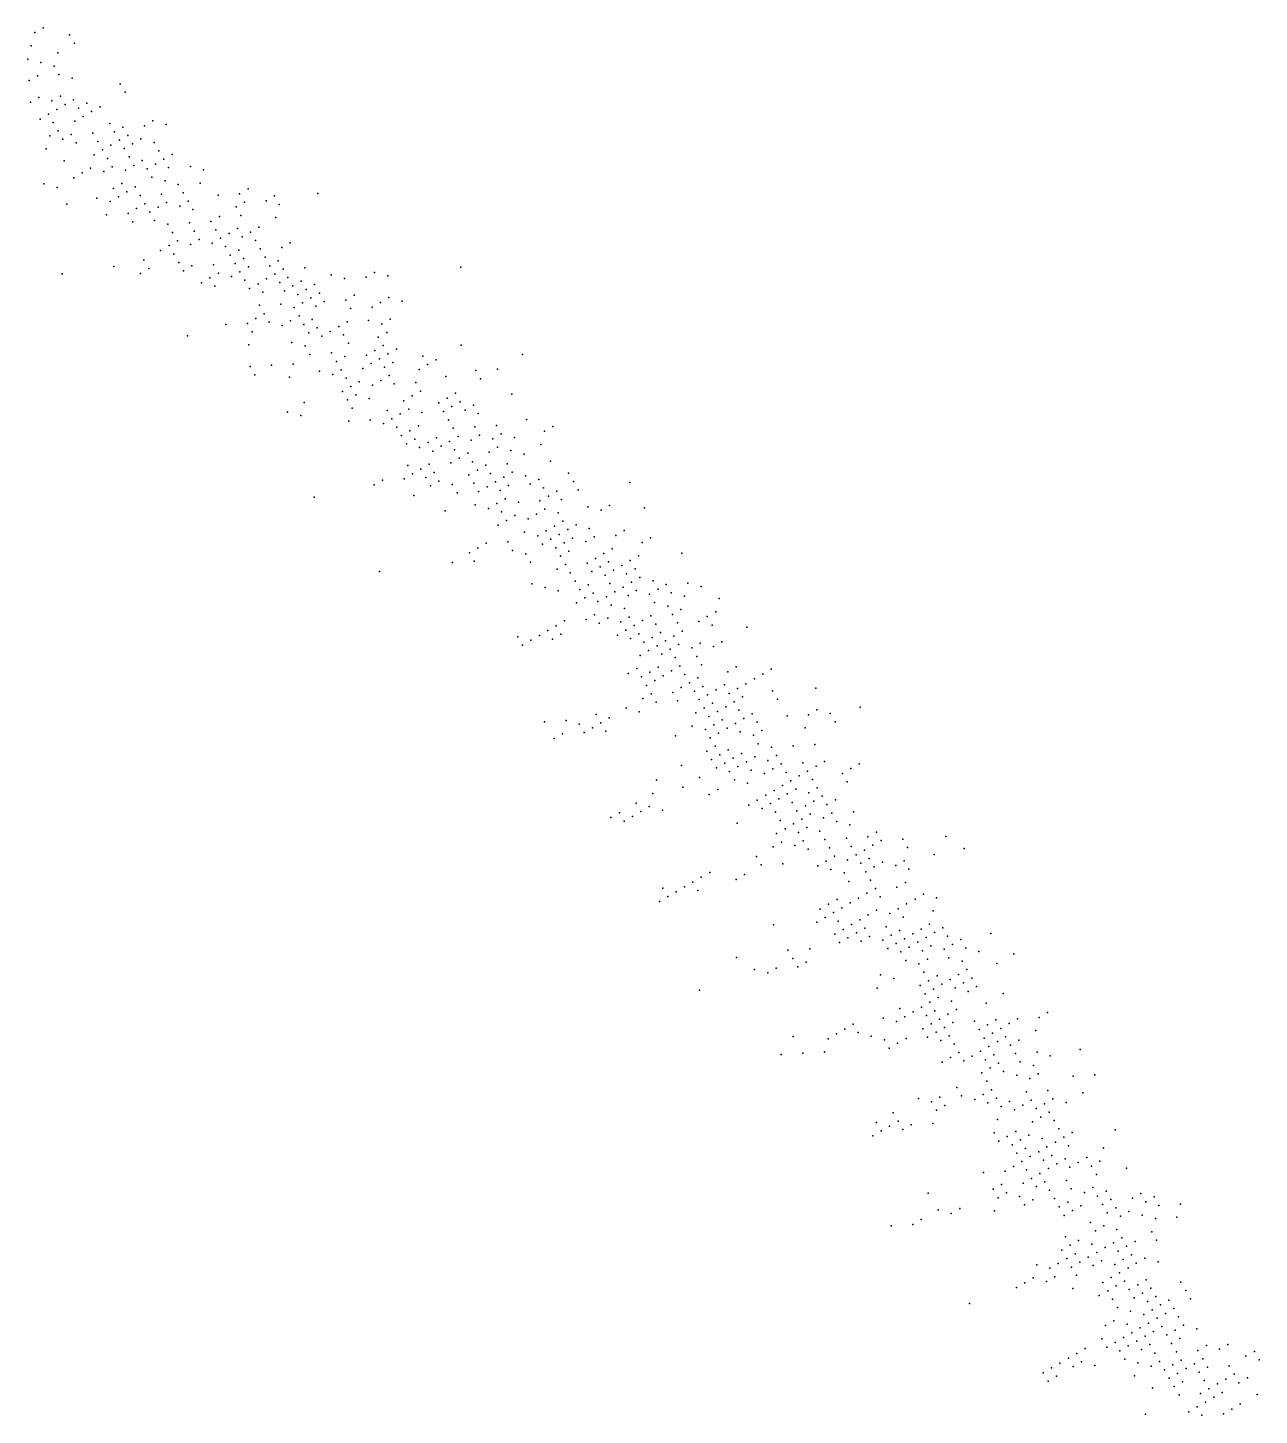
# Model space of a CAD drawing. Extents: x 0.1015 to 0.1368, y 0.0266 to 0.0942.
# Drawn here: x 0.11885 to 0.13158, y 0.07477 to 0.08911 of the extents above; entities that cross this region are included whole.
import ezdxf

# ---------------------------------------------------------------- set-up
doc = ezdxf.new("R2010")
doc.units = 0
doc.header["$MEASUREMENT"] = 0
doc.layers.get('0').update_dxf_attribs({"linetype": 'CONTINUOUS'})

msp = doc.modelspace()

# ---------------------------------------------------------------- linework, layer by layer
at = {"color": 254}
for p in [(0.118926, 0.089057, -0.0551), (0.119013, 0.089107, -0.0541), (0.119286, 0.089034, -0.0638), (0.11889, 0.088921, -0.0628), (0.119336, 0.088947, -0.0735), (0.118853, 0.088784, -0.0764), (0.11899, 0.088747, -0.0812), (0.119163, 0.088847, -0.0744), (0.119163, 0.088847, -0.0754), (0.118953, 0.088611, -0.0909), (0.119126, 0.088711, -0.0822), (0.119126, 0.088711, -0.087), (0.119176, 0.088624, -0.0919), (0.118867, 0.088561, -0.09), (0.119313, 0.088588, -0.0948), (0.119809, 0.088528, -0.0309), (0.11888, 0.088338, -0.028), (0.11888, 0.088338, -0.029), (0.118967, 0.088388, -0.0203), (0.118967, 0.088388, -0.0251), (0.118967, 0.088388, -0.0261), (0.119103, 0.088351, -0.0319), (0.119103, 0.088351, -0.0328), (0.11919, 0.088401, -0.0299), (0.11924, 0.088314, -0.0386), (0.119326, 0.088364, -0.0338), (0.119463, 0.088328, -0.0367), (0.119463, 0.088328, -0.0434), (0.119859, 0.088441, -0.0357), (0.11898, 0.088164, -0.0396), (0.119067, 0.088214, -0.0406), (0.119067, 0.088214, -0.0415), (0.119153, 0.088264, -0.0348), (0.119153, 0.088264, -0.0377), (0.119376, 0.088278, -0.0444), (0.119376, 0.088278, -0.0454), (0.119426, 0.088191, -0.0463), (0.119513, 0.088241, -0.0473), (0.119513, 0.088241, -0.0492), (0.1196, 0.088291, -0.0425), (0.119117, 0.088128, -0.0502), (0.119167, 0.088041, -0.0522), (0.119167, 0.088041, -0.0589), (0.11934, 0.088141, -0.0483), (0.119526, 0.088018, -0.0647), (0.1197, 0.088118, -0.0637), (0.11975, 0.088031, -0.0657), (0.11975, 0.088031, -0.0686), (0.11975, 0.088031, -0.0696), (0.119836, 0.088081, -0.0628), (0.120059, 0.088095, -0.0734), (0.120146, 0.088145, -0.0715), (0.120283, 0.088108, -0.0705), (0.11908, 0.087991, -0.058), (0.119217, 0.087955, -0.0599), (0.119217, 0.087955, -0.0609), (0.119303, 0.088005, -0.0618), (0.119353, 0.087918, -0.0667), (0.119576, 0.087931, -0.0725), (0.119713, 0.087895, -0.0754), (0.119713, 0.087895, -0.0793), (0.119713, 0.087895, -0.0802), (0.1198, 0.087945, -0.0773), (0.119886, 0.087995, -0.0744), (0.119886, 0.087995, -0.0763), (0.119936, 0.087908, -0.0812), (0.119936, 0.087908, -0.0821), (0.119936, 0.087908, -0.0841), (0.120023, 0.087958, -0.085), (0.120159, 0.087922, -0.0909), (0.119043, 0.087855, -0.0677), (0.11923, 0.087731, -0.0832), (0.11954, 0.087795, -0.086), (0.119626, 0.087845, -0.0783), (0.119676, 0.087758, -0.088), (0.119676, 0.087758, -0.0889), (0.11985, 0.087858, -0.087), (0.1199, 0.087772, -0.0928), (0.120036, 0.087735, -0.0202), (0.120036, 0.087735, -0.1006), (0.120209, 0.087835, -0.0899), (0.120209, 0.087835, -0.0918), (0.120259, 0.087748, -0.0251), (0.120346, 0.087798, -0.0231), (0.119417, 0.087608, -0.0164), (0.119417, 0.087608, -0.0948), (0.119503, 0.087658, -0.0144), (0.119503, 0.087658, -0.0958), (0.11964, 0.087622, -0.0173), (0.11964, 0.087622, -0.0183), (0.11964, 0.087622, -0.0996), (0.119726, 0.087672, -0.0154), (0.119863, 0.087635, -0.0193), (0.119863, 0.087635, -0.0241), (0.11995, 0.087685, -0.0212), (0.120086, 0.087648, -0.027), (0.120086, 0.087648, -0.028), (0.120173, 0.087698, -0.0222), (0.120173, 0.087698, -0.026), (0.120309, 0.087662, -0.0289), (0.120309, 0.087662, -0.0299), (0.120309, 0.087662, -0.0309), (0.120309, 0.087662, -0.0337), (0.120533, 0.087675, -0.0366), (0.120669, 0.087639, -0.0386), (0.120669, 0.087639, -0.0415), (0.11902, 0.087495, -0.0977), (0.119157, 0.087458, -0.0968), (0.119157, 0.087458, -0.0987), (0.11933, 0.087558, -0.0938), (0.11974, 0.087448, -0.0357), (0.119826, 0.087498, -0.0318), (0.119963, 0.087462, -0.0425), (0.120136, 0.087562, -0.0328), (0.120273, 0.087525, -0.0376), (0.120273, 0.087525, -0.0395), (0.120409, 0.087489, -0.0473), (0.120633, 0.087502, -0.055), (0.119567, 0.087348, -0.0434), (0.119703, 0.087312, -0.0454), (0.11979, 0.087362, -0.0444), (0.119876, 0.087412, -0.0405), (0.120013, 0.087375, -0.0463), (0.120013, 0.087375, -0.0483), (0.120236, 0.087389, -0.0492), (0.120236, 0.087389, -0.0502), (0.120286, 0.087302, -0.056), (0.120286, 0.087302, -0.0608), (0.120459, 0.087402, -0.0521), (0.120509, 0.087315, -0.0627), (0.120509, 0.087315, -0.0666), (0.120819, 0.087379, -0.0656), (0.121042, 0.087392, -0.0685), (0.121042, 0.087392, -0.0705), (0.121092, 0.087306, -0.0772), (0.121092, 0.087306, -0.0782), (0.121092, 0.087306, -0.0792), (0.121129, 0.087442, -0.0695), (0.121316, 0.087319, -0.0762), (0.121402, 0.087369, -0.0743), (0.121849, 0.087396, -0.084), (0.119257, 0.087285, -0.0347), (0.119667, 0.087175, -0.057), (0.11989, 0.087189, -0.0579), (0.119976, 0.087239, -0.0531), (0.120063, 0.087289, -0.0512), (0.120063, 0.087289, -0.0541), (0.120113, 0.087202, -0.0599), (0.120113, 0.087202, -0.0647), (0.1202, 0.087252, -0.0589), (0.120423, 0.087265, -0.0637), (0.120559, 0.087229, -0.0714), (0.121006, 0.087256, -0.0734), (0.121006, 0.087256, -0.0753), (0.121056, 0.087169, -0.085), (0.121056, 0.087169, -0.0898), (0.121452, 0.087282, -0.083), (0.11994, 0.087102, -0.0618), (0.120163, 0.087115, -0.0676), (0.1203, 0.087079, -0.0724), (0.120523, 0.087092, -0.0811), (0.120523, 0.087092, -0.0821), (0.120746, 0.087106, -0.0802), (0.120796, 0.087019, -0.0154), (0.120796, 0.087019, -0.0202), (0.120796, 0.087019, -0.0889), (0.120833, 0.087156, -0.086), (0.121019, 0.087032, -0.0908), (0.121019, 0.087032, -0.0927), (0.121242, 0.087046, -0.026), (0.121242, 0.087046, -0.0279), (0.121416, 0.087146, -0.0917), (0.12035, 0.086992, -0.087), (0.1204, 0.086906, -0.0173), (0.120573, 0.087006, -0.0164), (0.120573, 0.087006, -0.0879), (0.120623, 0.086919, -0.0947), (0.120759, 0.086882, -0.027), (0.120846, 0.086932, -0.0212), (0.120846, 0.086932, -0.0221), (0.120846, 0.086932, -0.1005), (0.120933, 0.086982, -0.0231), (0.120933, 0.086982, -0.025), (0.121069, 0.086946, -0.0308), (0.121156, 0.086996, -0.0289), (0.121156, 0.086996, -0.0299), (0.121206, 0.086909, -0.0357), (0.121566, 0.086886, -0.0443), (0.120226, 0.086806, -0.0183), (0.120226, 0.086806, -0.0193), (0.120226, 0.086806, -0.0977), (0.120313, 0.086856, -0.0938), (0.120363, 0.086769, -0.0241), (0.120536, 0.086869, -0.0957), (0.120896, 0.086846, -0.0347), (0.120946, 0.086759, -0.0366), (0.120946, 0.086759, -0.0424), (0.121033, 0.086809, -0.0415), (0.121256, 0.086823, -0.0453), (0.121306, 0.086736, -0.053), (0.121479, 0.086836, -0.0472), (0.119743, 0.086642, -0.0987), (0.119743, 0.086642, -0.0996), (0.120053, 0.086706, -0.0967), (0.120103, 0.086619, -0.0318), (0.120413, 0.086682, -0.0337), (0.120463, 0.086596, -0.0376), (0.120463, 0.086596, -0.0405), (0.12055, 0.086646, -0.0386), (0.12055, 0.086646, -0.0395), (0.120773, 0.086659, -0.0434), (0.120996, 0.086673, -0.0463), (0.121046, 0.086586, -0.0579), (0.121083, 0.086723, -0.0482), (0.121133, 0.086636, -0.0501), (0.121133, 0.086636, -0.0521), (0.121356, 0.086649, -0.054), (0.121442, 0.086699, -0.055), (0.121492, 0.086613, -0.0627), (0.121716, 0.086626, -0.0714), (0.123328, 0.086633, -0.1013), (0.11921, 0.086565, -0.0144), (0.120017, 0.086569, -0.0328), (0.12065, 0.086473, -0.056), (0.12065, 0.086473, -0.0569), (0.12065, 0.086473, -0.0589), (0.120736, 0.086523, -0.0511), (0.120823, 0.086573, -0.0492), (0.120959, 0.086536, -0.0618), (0.121096, 0.086499, -0.0598), (0.121096, 0.086499, -0.0666), (0.121233, 0.086463, -0.0704), (0.121233, 0.086463, -0.0724), (0.121319, 0.086513, -0.0637), (0.121406, 0.086563, -0.0608), (0.121406, 0.086563, -0.0656), (0.121456, 0.086476, -0.0685), (0.121542, 0.086526, -0.0743), (0.121592, 0.08644, -0.0772), (0.121592, 0.08644, -0.0782), (0.121679, 0.08649, -0.0762), (0.121816, 0.086453, -0.0811), (0.121989, 0.086553, -0.0791), (0.121989, 0.086553, -0.082), (0.122125, 0.086516, -0.0878), (0.122349, 0.08653, -0.0897), (0.122435, 0.08658, -0.0849), (0.122572, 0.086543, -0.0926), (0.120786, 0.086436, -0.0647), (0.121146, 0.086413, -0.0675), (0.121146, 0.086413, -0.0695), (0.121146, 0.086413, -0.0734), (0.121283, 0.086376, -0.0753), (0.121506, 0.08639, -0.0801), (0.121642, 0.086353, -0.084), (0.121642, 0.086353, -0.0908), (0.121729, 0.086403, -0.0859), (0.121779, 0.086316, -0.0888), (0.121779, 0.086316, -0.0937), (0.121779, 0.086316, -0.0956), (0.121866, 0.086366, -0.0869), (0.122225, 0.086343, -0.0202), (0.122585, 0.08632, -0.0327), (0.121246, 0.08624, -0.083), (0.121296, 0.086153, -0.0966), (0.121469, 0.086253, -0.0947), (0.121606, 0.086216, -0.0173), (0.121692, 0.086266, -0.0917), (0.121692, 0.086266, -0.0975), (0.121829, 0.08623, -0.0985), (0.121916, 0.08628, -0.0183), (0.121916, 0.08628, -0.0192), (0.122139, 0.086293, -0.0211), (0.122189, 0.086207, -0.0308), (0.122412, 0.08622, -0.0337), (0.122499, 0.08627, -0.0317), (0.122499, 0.08627, -0.0346), (0.122722, 0.086283, -0.0356), (0.1209, 0.08604, -0.0996), (0.121123, 0.086053, -0.0163), (0.121123, 0.086053, -0.1005), (0.121209, 0.086103, -0.0154), (0.121346, 0.086066, -0.025), (0.121483, 0.08603, -0.0241), (0.121569, 0.08608, -0.0231), (0.121656, 0.08613, -0.026), (0.121706, 0.086043, -0.0298), (0.121792, 0.086093, -0.0289), (0.122066, 0.08602, -0.0414), (0.122152, 0.08607, -0.0395), (0.122375, 0.086083, -0.0443), (0.122512, 0.086047, -0.053), (0.122599, 0.086097, -0.0472), (0.120503, 0.085926, -0.0144), (0.121173, 0.085966, -0.0279), (0.121756, 0.085957, -0.0385), (0.121842, 0.086007, -0.0366), (0.121892, 0.08592, -0.0424), (0.121892, 0.08592, -0.0462), (0.121979, 0.08597, -0.0433), (0.122116, 0.085933, -0.0482), (0.122116, 0.085933, -0.0491), (0.122475, 0.08591, -0.0559), (0.122562, 0.08596, -0.0539), (0.122562, 0.08596, -0.0549), (0.121136, 0.08583, -0.0376), (0.121583, 0.085857, -0.0453), (0.121719, 0.08582, -0.0501), (0.121719, 0.08582, -0.052), (0.121769, 0.085733, -0.0598), (0.121992, 0.085747, -0.0578), (0.121992, 0.085747, -0.0607), (0.121992, 0.085747, -0.0636), (0.122166, 0.085847, -0.0569), (0.122352, 0.085724, -0.0733), (0.122352, 0.085724, -0.0743), (0.122439, 0.085774, -0.0646), (0.122525, 0.085824, -0.0655), (0.122575, 0.085737, -0.0723), (0.122662, 0.085787, -0.0713), (0.123332, 0.085827, -0.0868), (0.123965, 0.085731, -0.1013), (0.12115, 0.085607, -0.0511), (0.121373, 0.08562, -0.0588), (0.121596, 0.085633, -0.0627), (0.122042, 0.08566, -0.0665), (0.122129, 0.08571, -0.0685), (0.122316, 0.085587, -0.082), (0.122316, 0.085587, -0.0839), (0.122402, 0.085637, -0.081), (0.122489, 0.085687, -0.0791), (0.122539, 0.0856, -0.0849), (0.122625, 0.08565, -0.08), (0.122935, 0.085714, -0.0858), (0.122985, 0.085627, -0.0916), (0.123072, 0.085677, -0.0926), (0.123705, 0.085581, -0.0307), (0.121559, 0.085497, -0.0695), (0.121869, 0.08556, -0.0704), (0.122006, 0.085524, -0.0762), (0.122006, 0.085524, -0.083), (0.122092, 0.085574, -0.0752), (0.122092, 0.085574, -0.0772), (0.122092, 0.085574, -0.0781), (0.122142, 0.085487, -0.0878), (0.122279, 0.08545, -0.0888), (0.122502, 0.085464, -0.0907), (0.122502, 0.085464, -0.0936), (0.122502, 0.085464, -0.0955), (0.122502, 0.085464, -0.0965), (0.122502, 0.085464, -0.0975), (0.122589, 0.085514, -0.0897), (0.122899, 0.085577, -0.0153), (0.123172, 0.085504, -0.0259), (0.123532, 0.085481, -0.0317), (0.122106, 0.08535, -0.0173), (0.122192, 0.0854, -0.0946), (0.122242, 0.085314, -0.0231), (0.122242, 0.085314, -0.0985), (0.122242, 0.085314, -0.1004), (0.122639, 0.085427, -0.0182), (0.122825, 0.085304, -0.0337), (0.122912, 0.085354, -0.0346), (0.123272, 0.085331, -0.0423), (0.121709, 0.085237, -0.0144), (0.122206, 0.085177, -0.0289), (0.122566, 0.085154, -0.0366), (0.123099, 0.085231, -0.0414), (0.123099, 0.085231, -0.0443), (0.123235, 0.085194, -0.0529), (0.123372, 0.085157, -0.0578), (0.123458, 0.085207, -0.0558), (0.121536, 0.085137, -0.0995), (0.122392, 0.085054, -0.0395), (0.122529, 0.085017, -0.0472), (0.122702, 0.085117, -0.0452), (0.123149, 0.085144, -0.0501), (0.123149, 0.085144, -0.0549), (0.123508, 0.085121, -0.0636), (0.124005, 0.085061, -0.0742), (0.122666, 0.084981, -0.052), (0.122716, 0.084894, -0.0655), (0.122716, 0.084894, -0.0665), (0.122802, 0.084944, -0.0607), (0.123075, 0.084871, -0.0694), (0.123472, 0.084984, -0.0684), (0.123522, 0.084898, -0.0771), (0.123522, 0.084898, -0.0819), (0.123695, 0.084998, -0.0713), (0.123745, 0.084911, -0.0848), (0.123882, 0.084874, -0.0877), (0.124191, 0.084938, -0.0916), (0.124278, 0.084988, -0.0925), (0.123039, 0.084734, -0.08), (0.123125, 0.084784, -0.079), (0.123125, 0.084784, -0.0829), (0.123212, 0.084834, -0.0761), (0.123262, 0.084748, -0.0858), (0.123658, 0.084861, -0.0838), (0.123658, 0.084861, -0.0868), (0.123658, 0.084861, -0.0897), (0.123708, 0.084774, -0.0906), (0.123845, 0.084738, -0.0955), (0.124155, 0.084801, -0.1012), (0.123312, 0.084661, -0.0965), (0.123399, 0.084711, -0.0887), (0.122519, 0.084434, -0.0182), (0.122742, 0.084448, -0.1004), (0.122829, 0.084498, -0.0975), (0.122829, 0.084498, -0.0984), (0.122916, 0.084548, -0.0936), (0.122916, 0.084548, -0.0946), (0.123412, 0.084488, -0.0336), (0.123995, 0.084478, -0.05), (0.124132, 0.084441, -0.0529), (0.122433, 0.084384, -0.0994), (0.123239, 0.084388, -0.0365), (0.123735, 0.084328, -0.0549), (0.124045, 0.084391, -0.0577), (0.124182, 0.084355, -0.0635), (0.124491, 0.084418, -0.0606), (0.124541, 0.084332, -0.0741), (0.125074, 0.084408, -0.077), (0.121813, 0.084257, -0.0144), (0.123475, 0.084178, -0.0558), (0.124145, 0.084218, -0.0712), (0.124232, 0.084268, -0.0664), (0.124641, 0.084158, -0.0848), (0.124641, 0.084158, -0.0857), (0.124641, 0.084158, -0.0867), (0.124865, 0.084172, -0.0876), (0.124865, 0.084172, -0.0896), (0.125224, 0.084149, -0.1021), (0.123612, 0.084141, -0.0684), (0.123799, 0.084018, -0.079), (0.124108, 0.084082, -0.08), (0.124195, 0.084132, -0.0819), (0.124332, 0.084095, -0.0886), (0.124382, 0.084008, -0.0915), (0.124778, 0.084122, -0.0905), (0.124208, 0.083908, -0.0935), (0.124208, 0.083908, -0.0954), (0.124208, 0.083908, -0.0983), (0.124295, 0.083958, -0.0925), (0.124295, 0.083958, -0.0945), (0.123466, 0.083595, -0.1013), (0.122486, 0.083491, -0.0144), (0.125365, 0.083306, -0.0924), (0.125674, 0.083369, -0.0876), (0.124745, 0.083179, -0.0896), (0.124882, 0.083142, -0.0935), (0.125278, 0.083256, -0.0905), (0.125068, 0.083019, -0.1051), (0.125068, 0.083019, -0.106), (0.125465, 0.083133, -0.1099), (0.125601, 0.083096, -0.1089), (0.124312, 0.082929, -0.0143), (0.124312, 0.082929, -0.0954), (0.124622, 0.082992, -0.1032), (0.124758, 0.082956, -0.1041), (0.125118, 0.082933, -0.1109), (0.123966, 0.082729, -0.1071), (0.124052, 0.082779, -0.1022), (0.124275, 0.082792, -0.108), (0.124362, 0.082842, -0.1012), (0.124192, 0.081936, -0.0143)]:
    msp.add_point(p, dxfattribs=at)
at = {"color": 255}
for p in [(0.121346, 0.086066, -0.0221), (0.122066, 0.08602, -0.0404), (0.121173, 0.085966, -0.027), (0.122352, 0.085724, -0.0675), (0.1212, 0.08552, -0.0617), (0.122862, 0.085441, -0.0192), (0.122862, 0.085441, -0.0279), (0.123482, 0.085567, -0.0269), (0.122242, 0.085314, -0.0202), (0.122416, 0.085414, -0.0163), (0.122825, 0.085304, -0.0298), (0.123855, 0.085321, -0.0568), (0.122156, 0.085264, -0.0211), (0.122156, 0.085264, -0.0221), (0.122379, 0.085277, -0.025), (0.122739, 0.085254, -0.0327), (0.122739, 0.085254, -0.0356), (0.122789, 0.085167, -0.0404), (0.123185, 0.085281, -0.0433), (0.123235, 0.085194, -0.0539), (0.123322, 0.085244, -0.0491), (0.121673, 0.0851, -0.024), (0.122169, 0.085041, -0.0375), (0.122169, 0.085041, -0.0385), (0.122392, 0.085054, -0.0462), (0.122616, 0.085067, -0.051), (0.122925, 0.085131, -0.0481), (0.123199, 0.085057, -0.0616), (0.123508, 0.085121, -0.0626), (0.122716, 0.084894, -0.0597), (0.122802, 0.084944, -0.0646), (0.122889, 0.084994, -0.0588), (0.123249, 0.084971, -0.0723), (0.123299, 0.084884, -0.0752), (0.122766, 0.084807, -0.0704), (0.122852, 0.084857, -0.0675), (0.122902, 0.084771, -0.0781), (0.122989, 0.084821, -0.0733), (0.123435, 0.084848, -0.081), (0.123622, 0.084724, -0.0221), (0.123622, 0.084724, -0.023), (0.122779, 0.084584, -0.0153), (0.123002, 0.084598, -0.0173), (0.123225, 0.084611, -0.0163), (0.123225, 0.084611, -0.0211), (0.123449, 0.084624, -0.025), (0.123449, 0.084624, -0.0279), (0.123585, 0.084588, -0.0269), (0.123808, 0.084601, -0.0307), (0.123808, 0.084601, -0.0317), (0.123982, 0.084701, -0.0259), (0.124255, 0.084628, -0.0442), (0.122742, 0.084448, -0.0192), (0.122966, 0.084461, -0.0288), (0.123052, 0.084511, -0.0202), (0.123052, 0.084511, -0.024), (0.123499, 0.084538, -0.0327), (0.123635, 0.084501, -0.0385), (0.123635, 0.084501, -0.0394), (0.123772, 0.084465, -0.0452), (0.123858, 0.084515, -0.0433), (0.124441, 0.084505, -0.0587), (0.123016, 0.084374, -0.0346), (0.123102, 0.084424, -0.0298), (0.123239, 0.084388, -0.0375), (0.123289, 0.084301, -0.0423), (0.123462, 0.084401, -0.0404), (0.123512, 0.084315, -0.0462), (0.123599, 0.084365, -0.0481), (0.123685, 0.084415, -0.0413), (0.123685, 0.084415, -0.0471), (0.123735, 0.084328, -0.051), (0.123735, 0.084328, -0.052), (0.123735, 0.084328, -0.0539), (0.123822, 0.084378, -0.0491), (0.124318, 0.084318, -0.0703), (0.124491, 0.084418, -0.0596), (0.122842, 0.084274, -0.0356), (0.123699, 0.084191, -0.0626), (0.123699, 0.084191, -0.0645), (0.123699, 0.084191, -0.0655), (0.123785, 0.084241, -0.0616), (0.123922, 0.084205, -0.0674), (0.124232, 0.084268, -0.0732), (0.124368, 0.084232, -0.0761), (0.123166, 0.084115, -0.0568), (0.123749, 0.084105, -0.0693), (0.123749, 0.084105, -0.0722), (0.123885, 0.084068, -0.0751), (0.124022, 0.084032, -0.0809), (0.124022, 0.084032, -0.0829), (0.124195, 0.084132, -0.078), (0.123712, 0.083968, -0.0838), (0.123985, 0.083895, -0.0172), (0.124208, 0.083908, -0.0192), (0.124208, 0.083908, -0.0201), (0.124345, 0.083872, -0.0259), (0.124432, 0.083922, -0.0182), (0.124432, 0.083922, -0.022), (0.124518, 0.083972, -0.023), (0.124655, 0.083935, -0.0288), (0.124928, 0.083862, -0.0346), (0.124928, 0.083862, -0.0365), (0.125015, 0.083912, -0.0384), (0.125015, 0.083912, -0.0394), (0.123502, 0.083732, -0.0974), (0.123589, 0.083782, -0.0153), (0.123589, 0.083782, -0.0965), (0.123812, 0.083795, -0.0993), (0.124122, 0.083858, -0.0211), (0.124172, 0.083772, -0.0269), (0.124258, 0.083822, -0.0278), (0.124308, 0.083735, -0.0317), (0.124395, 0.083785, -0.0307), (0.124482, 0.083835, -0.0298), (0.124618, 0.083799, -0.0336), (0.124618, 0.083799, -0.0375), (0.124705, 0.083849, -0.0355), (0.124891, 0.083725, -0.0442), (0.124891, 0.083725, -0.0461), (0.124891, 0.083725, -0.0481), (0.125201, 0.083789, -0.0471), (0.125288, 0.083839, -0.0451), (0.123242, 0.083582, -0.1004), (0.123416, 0.083682, -0.0163), (0.123862, 0.083708, -0.024), (0.123862, 0.083708, -0.025), (0.123999, 0.083672, -0.0327), (0.124049, 0.083585, -0.0433), (0.124358, 0.083649, -0.0404), (0.124445, 0.083699, -0.0413), (0.124445, 0.083699, -0.0423), (0.124632, 0.083575, -0.051), (0.124632, 0.083575, -0.0548), (0.124718, 0.083625, -0.0529), (0.124805, 0.083675, -0.0519), (0.124855, 0.083589, -0.0587), (0.125078, 0.083602, -0.0577), (0.125165, 0.083652, -0.0558), (0.125611, 0.083679, -0.0635), (0.124322, 0.083512, -0.0539), (0.124408, 0.083562, -0.049), (0.124408, 0.083562, -0.05), (0.124458, 0.083475, -0.0606), (0.124682, 0.083489, -0.0654), (0.124768, 0.083539, -0.0567), (0.124818, 0.083452, -0.0664), (0.124905, 0.083502, -0.0693), (0.124991, 0.083552, -0.0644), (0.125041, 0.083466, -0.0712), (0.125128, 0.083516, -0.0683), (0.125178, 0.083429, -0.0751), (0.125178, 0.083429, -0.0789), (0.124062, 0.083362, -0.0616), (0.124199, 0.083325, -0.0597), (0.124335, 0.083289, -0.0732), (0.124508, 0.083389, -0.0625), (0.124558, 0.083302, -0.0703), (0.124558, 0.083302, -0.0722), (0.124645, 0.083352, -0.0674), (0.124868, 0.083366, -0.0741), (0.125005, 0.083329, -0.077), (0.125091, 0.083379, -0.076), (0.125091, 0.083379, -0.0799), (0.125141, 0.083292, -0.0886), (0.125315, 0.083392, -0.0847), (0.125451, 0.083356, -0.0915), (0.125811, 0.083333, -0.0162), (0.124522, 0.083166, -0.0809), (0.124608, 0.083216, -0.0819), (0.124608, 0.083216, -0.0828), (0.124695, 0.083266, -0.078), (0.124832, 0.083229, -0.0838), (0.124918, 0.083279, -0.0857), (0.125055, 0.083242, -0.0867), (0.125328, 0.083169, -0.0182), (0.125328, 0.083169, -0.023), (0.125501, 0.083269, -0.0153), (0.125638, 0.083233, -0.0172), (0.125998, 0.083209, -0.0288), (0.124708, 0.083042, -0.0191), (0.124845, 0.083006, -0.022), (0.125018, 0.083106, -0.0201), (0.125018, 0.083106, -0.0211), (0.125291, 0.083033, -0.0249), (0.125291, 0.083033, -0.0317), (0.125465, 0.083133, -0.0259), (0.125515, 0.083046, -0.0297), (0.125874, 0.083023, -0.0403), (0.125874, 0.083023, -0.0413), (0.125961, 0.083073, -0.0393), (0.124225, 0.082879, -0.0974), (0.124225, 0.082879, -0.0993), (0.124399, 0.082979, -0.0964), (0.124399, 0.082979, -0.0983), (0.124982, 0.082969, -0.024), (0.124982, 0.082969, -0.0268), (0.124982, 0.082969, -0.0307), (0.125032, 0.082883, -0.0326), (0.125032, 0.082883, -0.0374), (0.125118, 0.082933, -0.0365), (0.125205, 0.082983, -0.0278), (0.125341, 0.082946, -0.0345), (0.125391, 0.082859, -0.0442), (0.125391, 0.082859, -0.0451), (0.125565, 0.082959, -0.0422), (0.125615, 0.082873, -0.0471), (0.125788, 0.082973, -0.048), (0.125924, 0.082936, -0.0519), (0.125924, 0.082936, -0.0528), (0.126284, 0.082913, -0.0634), (0.123916, 0.082816, -0.0945), (0.124139, 0.082829, -0.1003), (0.124945, 0.082833, -0.0336), (0.124945, 0.082833, -0.0355), (0.125082, 0.082796, -0.0432), (0.125168, 0.082846, -0.0384), (0.125218, 0.082759, -0.0461), (0.125305, 0.082809, -0.049), (0.125355, 0.082723, -0.0567), (0.125441, 0.082773, -0.0548), (0.125528, 0.082823, -0.05), (0.125528, 0.082823, -0.0509), (0.125528, 0.082823, -0.0538), (0.125578, 0.082736, -0.0557), (0.125801, 0.08275, -0.0605), (0.125801, 0.08275, -0.0654), (0.125938, 0.082713, -0.0683), (0.126024, 0.082763, -0.0644), (0.125182, 0.082623, -0.0577), (0.125268, 0.082673, -0.0586), (0.125405, 0.082636, -0.0596), (0.125491, 0.082686, -0.0625), (0.125541, 0.0826, -0.0712), (0.125715, 0.0827, -0.0615), (0.125715, 0.0827, -0.0663), (0.125765, 0.082613, -0.0692), (0.125058, 0.082436, -0.0702), (0.125145, 0.082486, -0.0673), (0.125282, 0.08245, -0.0751), (0.125368, 0.0825, -0.0731), (0.125368, 0.0825, -0.0741), (0.125368, 0.0825, -0.076), (0.125505, 0.082463, -0.0789), (0.125591, 0.082513, -0.0721), (0.125591, 0.082513, -0.077), (0.125641, 0.082426, -0.0847), (0.125641, 0.082426, -0.0857), (0.125815, 0.082526, -0.0818), (0.125815, 0.082526, -0.0827), (0.126088, 0.082453, -0.0162), (0.126088, 0.082453, -0.0895), (0.126174, 0.082503, -0.0885), (0.126448, 0.08243, -0.0258), (0.126534, 0.08248, -0.023), (0.125195, 0.0824, -0.078), (0.125245, 0.082313, -0.0809), (0.125245, 0.082313, -0.0867), (0.125332, 0.082363, -0.0838), (0.125418, 0.082413, -0.0799), (0.125605, 0.08229, -0.0153), (0.125605, 0.08229, -0.0172), (0.125605, 0.08229, -0.0182), (0.125605, 0.08229, -0.0953), (0.125691, 0.08234, -0.0934), (0.125778, 0.08239, -0.0876), (0.125778, 0.08239, -0.0905), (0.125828, 0.082303, -0.0191), (0.125828, 0.082303, -0.021), (0.126051, 0.082317, -0.022), (0.126051, 0.082317, -0.0268), (0.126274, 0.08233, -0.0326), (0.126361, 0.08238, -0.0239), (0.126994, 0.082284, -0.047), (0.125208, 0.082176, -0.0915), (0.125295, 0.082226, -0.0925), (0.125345, 0.08214, -0.0963), (0.125518, 0.08224, -0.0944), (0.125568, 0.082153, -0.0297), (0.125741, 0.082253, -0.0201), (0.125791, 0.082167, -0.0307), (0.125878, 0.082217, -0.0278), (0.125878, 0.082217, -0.0316), (0.125965, 0.082267, -0.0249), (0.126101, 0.08223, -0.0336), (0.126151, 0.082143, -0.0393), (0.126151, 0.082143, -0.0413), (0.126188, 0.08228, -0.0287), (0.126238, 0.082193, -0.0374), (0.126238, 0.082193, -0.0384), (0.126548, 0.082257, -0.0422), (0.126598, 0.08217, -0.048), (0.124725, 0.082013, -0.1003), (0.125035, 0.082076, -0.0993), (0.125035, 0.082076, -0.1022), (0.125172, 0.08204, -0.1012), (0.125755, 0.08203, -0.0451), (0.125841, 0.08208, -0.0355), (0.125928, 0.08213, -0.0345), (0.125928, 0.08213, -0.0364), (0.125978, 0.082043, -0.0442), (0.126065, 0.082093, -0.0403), (0.126065, 0.082093, -0.0432), (0.126201, 0.082057, -0.0461), (0.126201, 0.082057, -0.0499), (0.126338, 0.08202, -0.0557), (0.126698, 0.081997, -0.0673), (0.126921, 0.08201, -0.0692), (0.127007, 0.08206, -0.0663), (0.127007, 0.08206, -0.0682), (0.127144, 0.082024, -0.0721), (0.127454, 0.082087, -0.0711), (0.124416, 0.08195, -0.0974), (0.124552, 0.081913, -0.1042), (0.124689, 0.081876, -0.1032), (0.124689, 0.081876, -0.109), (0.124775, 0.081926, -0.1061), (0.124862, 0.081976, -0.0983), (0.124862, 0.081976, -0.107), (0.125718, 0.081893, -0.0528), (0.125855, 0.081857, -0.0577), (0.125891, 0.081993, -0.049), (0.125941, 0.081907, -0.0538), (0.126028, 0.081957, -0.0509), (0.126028, 0.081957, -0.0567), (0.126078, 0.08187, -0.0586), (0.126078, 0.08187, -0.0615), (0.126165, 0.08192, -0.0547), (0.126251, 0.08197, -0.0596), (0.126388, 0.081934, -0.0605), (0.126388, 0.081934, -0.0634), (0.126884, 0.081874, -0.0769), (0.127194, 0.081937, -0.0817), (0.124292, 0.081763, -0.11), (0.124379, 0.081813, -0.1051), (0.124602, 0.081826, -0.108), (0.124825, 0.08184, -0.1109), (0.125545, 0.081793, -0.0519), (0.125905, 0.08177, -0.0644), (0.125991, 0.08182, -0.0625), (0.126215, 0.081834, -0.0654), (0.126351, 0.081797, -0.0731), (0.126351, 0.081797, -0.074), (0.126401, 0.08171, -0.0808), (0.126438, 0.081847, -0.0702), (0.125868, 0.081634, -0.075), (0.125955, 0.081684, -0.076), (0.126005, 0.081597, -0.0798), (0.126091, 0.081647, -0.0779), (0.126228, 0.08161, -0.0856), (0.126228, 0.08161, -0.0876), (0.126365, 0.081574, -0.0181), (0.126365, 0.081574, -0.0943), (0.126538, 0.081674, -0.0827), (0.126538, 0.081674, -0.0846), (0.126588, 0.081587, -0.0162), (0.126588, 0.081587, -0.0191), (0.126588, 0.081587, -0.0201), (0.126761, 0.081687, -0.0895), (0.126984, 0.081701, -0.0904), (0.125608, 0.081484, -0.0789), (0.125918, 0.081547, -0.0837), (0.125968, 0.08146, -0.0885), (0.126055, 0.08151, -0.0924), (0.126105, 0.081424, -0.022), (0.126105, 0.081424, -0.0982), (0.126141, 0.08156, -0.0153), (0.126141, 0.08156, -0.0866), (0.126191, 0.081474, -0.0914), (0.126191, 0.081474, -0.0934), (0.126278, 0.081524, -0.0172), (0.126278, 0.081524, -0.0953), (0.126328, 0.081437, -0.023), (0.126328, 0.081437, -0.0239), (0.126501, 0.081537, -0.021), (0.126501, 0.081537, -0.0249), (0.126551, 0.081451, -0.0268), (0.126638, 0.081501, -0.0258), (0.126638, 0.081501, -0.0287), (0.126861, 0.081514, -0.0345), (0.126911, 0.081427, -0.0374), (0.126998, 0.081477, -0.0335), (0.127084, 0.081527, -0.0326), (0.127357, 0.081454, -0.0441), (0.127444, 0.081504, -0.047), (0.125349, 0.081334, -0.0143), (0.125795, 0.08136, -0.0973), (0.126155, 0.081337, -0.0307), (0.126291, 0.081301, -0.0355), (0.126465, 0.081401, -0.0278), (0.126465, 0.081401, -0.0297), (0.126688, 0.081414, -0.0316), (0.126688, 0.081414, -0.0364), (0.126738, 0.081327, -0.0403), (0.126738, 0.081327, -0.0432), (0.126824, 0.081377, -0.0383), (0.126824, 0.081377, -0.0393), (0.126961, 0.081341, -0.0451), (0.127271, 0.081404, -0.048), (0.127321, 0.081318, -0.0557), (0.125312, 0.081197, -0.1002), (0.125622, 0.08126, -0.0963), (0.125622, 0.08126, -0.1012), (0.125895, 0.081187, -0.1089), (0.125982, 0.081237, -0.106), (0.126478, 0.081177, -0.0509), (0.126565, 0.081227, -0.0499), (0.126615, 0.081141, -0.0518), (0.126651, 0.081277, -0.0412), (0.126651, 0.081277, -0.0422), (0.126651, 0.081277, -0.0461), (0.126701, 0.081191, -0.0547), (0.126788, 0.081241, -0.0528), (0.126924, 0.081204, -0.0576), (0.127011, 0.081254, -0.0566), (0.127061, 0.081168, -0.0634), (0.124966, 0.080997, -0.1022), (0.124966, 0.080997, -0.1041), (0.125139, 0.081097, -0.0993), (0.125189, 0.08101, -0.107), (0.125275, 0.08106, -0.1051), (0.125412, 0.081024, -0.1099), (0.126305, 0.081077, -0.0538), (0.126391, 0.081127, -0.049), (0.126441, 0.081041, -0.0586), (0.126528, 0.081091, -0.0595), (0.126578, 0.081004, -0.0673), (0.126751, 0.081104, -0.0605), (0.126751, 0.081104, -0.0615), (0.126801, 0.081018, -0.0701), (0.126888, 0.081068, -0.0624), (0.126974, 0.081118, -0.0643), (0.127111, 0.081081, -0.0721), (0.127111, 0.081081, -0.073), (0.127111, 0.081081, -0.074), (0.127161, 0.080994, -0.0749), (0.127161, 0.080994, -0.0769), (0.127198, 0.081131, -0.0653), (0.127198, 0.081131, -0.0663), (0.127384, 0.081008, -0.0846), (0.127384, 0.081008, -0.0856), (0.124879, 0.080947, -0.1032), (0.125016, 0.08091, -0.1109), (0.125102, 0.08096, -0.108), (0.126182, 0.080891, -0.0682), (0.126628, 0.080918, -0.0692), (0.126765, 0.080881, -0.0788), (0.126851, 0.080931, -0.0759), (0.126938, 0.080981, -0.0711), (0.127074, 0.080944, -0.0779), (0.127074, 0.080944, -0.0817), (0.127211, 0.080908, -0.0865), (0.127211, 0.080908, -0.0894), (0.127348, 0.080871, -0.0904), (0.126591, 0.080781, -0.0808), (0.126678, 0.080831, -0.0798), (0.126815, 0.080794, -0.0837), (0.126815, 0.080794, -0.0885), (0.126865, 0.080708, -0.0914), (0.126901, 0.080844, -0.0827), (0.127038, 0.080808, -0.0933), (0.127088, 0.080721, -0.0162), (0.127311, 0.080735, -0.0181), (0.127534, 0.080748, -0.02), (0.127534, 0.080748, -0.021), (0.127534, 0.080748, -0.0229), (0.127621, 0.080798, -0.0191), (0.127671, 0.080711, -0.0239), (0.127894, 0.080725, -0.0364), (0.12834, 0.080752, -0.0421), (0.126555, 0.080644, -0.0943), (0.126555, 0.080644, -0.0963), (0.126641, 0.080694, -0.0875), (0.126778, 0.080658, -0.0152), (0.126778, 0.080658, -0.0924), (0.126778, 0.080658, -0.0953), (0.126915, 0.080621, -0.0991), (0.127138, 0.080635, -0.0249), (0.127138, 0.080635, -0.0268), (0.127361, 0.080648, -0.022), (0.127361, 0.080648, -0.0297), (0.127498, 0.080611, -0.0354), (0.127584, 0.080661, -0.0316), (0.127944, 0.080638, -0.0393), (0.127944, 0.080638, -0.0431), (0.128217, 0.080565, -0.0537), (0.128527, 0.080628, -0.0546), (0.126382, 0.080544, -0.0982), (0.126432, 0.080458, -0.0172), (0.126432, 0.080458, -0.1001), (0.126655, 0.080471, -0.0258), (0.127015, 0.080448, -0.0345), (0.127101, 0.080498, -0.0335), (0.127188, 0.080548, -0.0277), (0.127188, 0.080548, -0.0287), (0.127324, 0.080511, -0.0374), (0.127411, 0.080561, -0.0306), (0.127411, 0.080561, -0.0325), (0.127461, 0.080475, -0.0441), (0.127548, 0.080525, -0.0402), (0.127548, 0.080525, -0.0412), (0.127598, 0.080438, -0.0451), (0.127598, 0.080438, -0.046), (0.127598, 0.080438, -0.0479), (0.127684, 0.080488, -0.0499), (0.127821, 0.080452, -0.0508), (0.127821, 0.080452, -0.0527), (0.127907, 0.080502, -0.0518), (0.125725, 0.080281, -0.1012), (0.125812, 0.080331, -0.1041), (0.125899, 0.080381, -0.0143), (0.125899, 0.080381, -0.0973), (0.126172, 0.080308, -0.1089), (0.126258, 0.080358, -0.1098), (0.127151, 0.080411, -0.0383), (0.127288, 0.080375, -0.047), (0.127338, 0.080288, -0.0566), (0.127338, 0.080288, -0.0576), (0.127511, 0.080388, -0.0489), (0.127561, 0.080302, -0.0585), (0.127561, 0.080302, -0.0595), (0.127561, 0.080302, -0.0605), (0.127561, 0.080302, -0.0614), (0.127921, 0.080278, -0.0633), (0.127957, 0.080415, -0.0556), (0.125416, 0.080218, -0.1022), (0.125552, 0.080181, -0.108), (0.125639, 0.080231, -0.1031), (0.125775, 0.080194, -0.1109), (0.127524, 0.080165, -0.0682), (0.127611, 0.080215, -0.0624), (0.127834, 0.080228, -0.0691), (0.128107, 0.080155, -0.0807), (0.125379, 0.080081, -0.107), (0.125466, 0.080131, -0.1051), (0.125466, 0.080131, -0.106), (0.127041, 0.080002, -0.0653), (0.127041, 0.080002, -0.073), (0.127128, 0.080052, -0.0643), (0.127128, 0.080052, -0.0672), (0.127215, 0.080102, -0.0663), (0.127265, 0.080015, -0.0759), (0.127351, 0.080065, -0.0711), (0.127351, 0.080065, -0.0749), (0.127438, 0.080115, -0.0701), (0.127624, 0.079992, -0.0797), (0.127661, 0.080128, -0.072), (0.127848, 0.080005, -0.0152), (0.127934, 0.080055, -0.0846), (0.128021, 0.080105, -0.0817), (0.128244, 0.080119, -0.0855), (0.127005, 0.079865, -0.0769), (0.127091, 0.079915, -0.0788), (0.127178, 0.079965, -0.0778), (0.127228, 0.079878, -0.0827), (0.127228, 0.079878, -0.0836), (0.127451, 0.079892, -0.0865), (0.127451, 0.079892, -0.0904), (0.127538, 0.079942, -0.0875), (0.127761, 0.079955, -0.0884), (0.127898, 0.079919, -0.0981), (0.128171, 0.079845, -0.0268), (0.128207, 0.079982, -0.0162), (0.126558, 0.079838, -0.074), (0.127191, 0.079742, -0.0933), (0.127191, 0.079742, -0.0952), (0.127191, 0.079742, -0.0962), (0.127191, 0.079742, -0.0972), (0.127278, 0.079792, -0.0172), (0.127278, 0.079792, -0.0181), (0.127328, 0.079705, -0.0239), (0.127365, 0.079842, -0.0894), (0.127365, 0.079842, -0.0923), (0.127415, 0.079755, -0.0229), (0.127415, 0.079755, -0.0991), (0.127501, 0.079805, -0.0191), (0.127501, 0.079805, -0.021), (0.127501, 0.079805, -0.0913), (0.127551, 0.079719, -0.0287), (0.127724, 0.079819, -0.02), (0.127724, 0.079819, -0.0258), (0.127774, 0.079732, -0.0296), (0.127774, 0.079732, -0.0335), (0.127861, 0.079782, -0.0316), (0.127998, 0.079745, -0.0325), (0.128084, 0.079795, -0.0354), (0.128134, 0.079709, -0.0412), (0.128221, 0.079759, -0.0364), (0.128307, 0.079809, -0.0373), (0.128307, 0.079809, -0.0383), (0.128357, 0.079722, -0.045), (0.128804, 0.079749, -0.0556), (0.126708, 0.079578, -0.0943), (0.126708, 0.079578, -0.1001), (0.126932, 0.079592, -0.1011), (0.127241, 0.079655, -0.022), (0.127241, 0.079655, -0.0248), (0.127241, 0.079655, -0.1039), (0.127241, 0.079655, -0.1049), (0.127465, 0.079669, -0.0277), (0.127688, 0.079682, -0.0306), (0.127738, 0.079595, -0.0402), (0.127824, 0.079645, -0.0393), (0.127874, 0.079559, -0.0431), (0.127874, 0.079559, -0.046), (0.127911, 0.079695, -0.0345), (0.127961, 0.079609, -0.0441), (0.127961, 0.079609, -0.047), (0.128048, 0.079659, -0.0421), (0.128098, 0.079572, -0.0527), (0.128184, 0.079622, -0.0489), (0.128184, 0.079622, -0.0498), (0.128184, 0.079622, -0.0508), (0.128321, 0.079586, -0.0566), (0.128321, 0.079586, -0.0575), (0.128407, 0.079636, -0.0546), (0.128494, 0.079686, -0.0479), (0.128494, 0.079686, -0.0537), (0.128544, 0.079599, -0.0585), (0.128681, 0.079562, -0.0652), (0.128681, 0.079562, -0.0681), (0.126175, 0.079502, -0.0143), (0.126758, 0.079492, -0.1021), (0.126895, 0.079455, -0.1069), (0.127924, 0.079472, -0.0518), (0.128061, 0.079436, -0.0595), (0.128061, 0.079436, -0.0604), (0.128148, 0.079486, -0.0614), (0.128371, 0.079499, -0.0643), (0.128371, 0.079499, -0.0662), (0.128507, 0.079462, -0.0672), (0.128867, 0.079439, -0.0739), (0.12904, 0.079539, -0.0748), (0.126362, 0.079378, -0.1031), (0.126499, 0.079342, -0.1098), (0.126585, 0.079392, -0.1059), (0.126585, 0.079392, -0.1079), (0.126808, 0.079405, -0.1088), (0.127665, 0.079322, -0.0634), (0.127801, 0.079286, -0.0624), (0.128111, 0.079349, -0.0691), (0.128248, 0.079312, -0.071), (0.128248, 0.079312, -0.073), (0.128384, 0.079276, -0.0768), (0.128384, 0.079276, -0.0778), (0.128471, 0.079326, -0.0797), (0.128557, 0.079376, -0.072), (0.128607, 0.079289, -0.0826), (0.125792, 0.079165, -0.1109), (0.127628, 0.079186, -0.0701), (0.128074, 0.079212, -0.0788), (0.128161, 0.079262, -0.0759), (0.128211, 0.079176, -0.0845), (0.128298, 0.079226, -0.0807), (0.128298, 0.079226, -0.0816), (0.128434, 0.079189, -0.0865), (0.128521, 0.079239, -0.0855), (0.128521, 0.079239, -0.0874), (0.128521, 0.079239, -0.0893), (0.128571, 0.079152, -0.0903), (0.128571, 0.079152, -0.0961), (0.128657, 0.079202, -0.0884), (0.128657, 0.079202, -0.0932), (0.128931, 0.079129, -0.0267), (0.128088, 0.078989, -0.0152), (0.128124, 0.079126, -0.0836), (0.128174, 0.079039, -0.0923), (0.128174, 0.079039, -0.0971), (0.128261, 0.079089, -0.0913), (0.128398, 0.079052, -0.0162), (0.128398, 0.079052, -0.0191), (0.128757, 0.079029, -0.0277), (0.127691, 0.078876, -0.0181), (0.127691, 0.078876, -0.0981), (0.127865, 0.078976, -0.0952), (0.127915, 0.078889, -0.0219), (0.128001, 0.078939, -0.021), (0.128001, 0.078939, -0.0942), (0.128001, 0.078939, -0.101), (0.128138, 0.078902, -0.0239), (0.128224, 0.078952, -0.02), (0.128274, 0.078866, -0.0296), (0.128361, 0.078916, -0.0248), (0.128361, 0.078916, -0.0258), (0.128448, 0.078966, -0.0287), (0.128634, 0.078843, -0.0373), (0.128857, 0.078856, -0.0421), (0.129081, 0.078869, -0.0508), (0.129304, 0.078883, -0.0527), (0.12939, 0.078933, -0.0517), (0.127208, 0.078712, -0.0991), (0.127295, 0.078762, -0.1001), (0.127382, 0.078812, -0.0171), (0.127432, 0.078726, -0.102), (0.127432, 0.078726, -0.1049), (0.127828, 0.078839, -0.0229), (0.128101, 0.078766, -0.0335), (0.128101, 0.078766, -0.1107), (0.128188, 0.078816, -0.0306), (0.128188, 0.078816, -0.0325), (0.128238, 0.078729, -0.0364), (0.128324, 0.078779, -0.0383), (0.128324, 0.078779, -0.0392), (0.128411, 0.078829, -0.0315), (0.128684, 0.078756, -0.0431), (0.128684, 0.078756, -0.0469), (0.128771, 0.078806, -0.0489), (0.128821, 0.078719, -0.0556), (0.128821, 0.078719, -0.0565), (0.128907, 0.078769, -0.0498), (0.128994, 0.078819, -0.0479), (0.129267, 0.078746, -0.0604), (0.126762, 0.078686, -0.0143), (0.127122, 0.078662, -0.104), (0.127568, 0.078689, -0.1097), (0.127705, 0.078652, -0.0354), (0.127755, 0.078566, -0.0412), (0.127841, 0.078616, -0.0402), (0.127928, 0.078666, -0.0344), (0.128151, 0.078679, -0.0441), (0.128288, 0.078643, -0.046), (0.128374, 0.078693, -0.045), (0.128424, 0.078606, -0.0546), (0.128734, 0.078669, -0.0537), (0.128784, 0.078583, -0.0643), (0.128871, 0.078633, -0.0575), (0.128871, 0.078633, -0.0594), (0.128871, 0.078633, -0.0614), (0.128957, 0.078683, -0.0585), (0.129007, 0.078596, -0.0671), (0.129094, 0.078646, -0.0662), (0.126639, 0.078499, -0.103), (0.126862, 0.078512, -0.1059), (0.126862, 0.078512, -0.1069), (0.127085, 0.078526, -0.1079), (0.127085, 0.078526, -0.1088), (0.128301, 0.078419, -0.0624), (0.128388, 0.078469, -0.0681), (0.128474, 0.078519, -0.0633), (0.128524, 0.078433, -0.0701), (0.128524, 0.078433, -0.0729), (0.128611, 0.078483, -0.071), (0.128698, 0.078533, -0.0652), (0.128748, 0.078446, -0.072), (0.128748, 0.078446, -0.0739), (0.128748, 0.078446, -0.0758), (0.128834, 0.078496, -0.0691), (0.129057, 0.07851, -0.0768), (0.129107, 0.078423, -0.0826), (0.129107, 0.078423, -0.0854), (0.129281, 0.078523, -0.0777), (0.129417, 0.078486, -0.0883), (0.129727, 0.07855, -0.0873), (0.128711, 0.07831, -0.0787), (0.128798, 0.07836, -0.0797), (0.128798, 0.07836, -0.0806), (0.128798, 0.07836, -0.0835), (0.128884, 0.07841, -0.0749), (0.128884, 0.07841, -0.0816), (0.128934, 0.078323, -0.0845), (0.129071, 0.078286, -0.0932), (0.129244, 0.078386, -0.0864), (0.129294, 0.0783, -0.0161), (0.129654, 0.078277, -0.0238), (0.129654, 0.078277, -0.0277), (0.129877, 0.07829, -0.0286), (0.128451, 0.07816, -0.0903), (0.128761, 0.078223, -0.0893), (0.128811, 0.078136, -0.0171), (0.128811, 0.078136, -0.02), (0.129207, 0.07825, -0.021), (0.129394, 0.078127, -0.0315), (0.128055, 0.078046, -0.0913), (0.128191, 0.07801, -0.0961), (0.128278, 0.07806, -0.0923), (0.128278, 0.07806, -0.0942), (0.128501, 0.078073, -0.0971), (0.128501, 0.078073, -0.099), (0.128638, 0.078036, -0.019), (0.128724, 0.078086, -0.0152), (0.128724, 0.078086, -0.0181), (0.128724, 0.078086, -0.098), (0.128774, 0.078, -0.0258), (0.128774, 0.078, -0.0306), (0.128861, 0.07805, -0.0219), (0.128861, 0.07805, -0.0229), (0.128998, 0.078013, -0.0296), (0.128998, 0.078013, -0.0325), (0.129171, 0.078113, -0.0248), (0.129171, 0.078113, -0.0267), (0.129221, 0.078027, -0.0354), (0.129357, 0.07799, -0.0382), (0.129357, 0.07799, -0.0392), (0.129357, 0.07799, -0.0421), (0.129444, 0.07804, -0.0373), (0.129444, 0.07804, -0.0402), (0.129581, 0.078003, -0.0479), (0.129754, 0.078103, -0.045), (0.127795, 0.077896, -0.0142), (0.128241, 0.077923, -0.1), (0.128328, 0.077973, -0.101), (0.128328, 0.077973, -0.1019), (0.128911, 0.077963, -0.0335), (0.129048, 0.077927, -0.0431), (0.129134, 0.077977, -0.0344), (0.129134, 0.077977, -0.0363), (0.129134, 0.077977, -0.0411), (0.129271, 0.07794, -0.0469), (0.129321, 0.077853, -0.0508), (0.129321, 0.077853, -0.0527), (0.129407, 0.077903, -0.0459), (0.129407, 0.077903, -0.0488), (0.129407, 0.077903, -0.0498), (0.127622, 0.077796, -0.0952), (0.127672, 0.07771, -0.1039), (0.127758, 0.07776, -0.1078), (0.127845, 0.07781, -0.103), (0.127845, 0.07781, -0.1068), (0.127895, 0.077723, -0.1088), (0.127982, 0.077773, -0.1049), (0.127982, 0.077773, -0.1058), (0.128205, 0.077786, -0.1097), (0.128874, 0.077827, -0.044), (0.129061, 0.077703, -0.0565), (0.129061, 0.077703, -0.0585), (0.129234, 0.077803, -0.0546), (0.129457, 0.077817, -0.0536), (0.129457, 0.077817, -0.0556), (0.129507, 0.07773, -0.0661), (0.129507, 0.07773, -0.0681), (0.13009, 0.07772, -0.0767), (0.127585, 0.07766, -0.1107), (0.128838, 0.07769, -0.0517), (0.128888, 0.077603, -0.0623), (0.128974, 0.077653, -0.0575), (0.128974, 0.077653, -0.0594), (0.129024, 0.077567, -0.0633), (0.129024, 0.077567, -0.0652), (0.129111, 0.077617, -0.0614), (0.129111, 0.077617, -0.0642), (0.129198, 0.077667, -0.0604), (0.129334, 0.07763, -0.0719), (0.129471, 0.077594, -0.071), (0.129557, 0.077644, -0.069), (0.129607, 0.077557, -0.0777), (0.129644, 0.077694, -0.0671), (0.129644, 0.077694, -0.07), (0.129074, 0.07748, -0.0729), (0.129161, 0.07753, -0.0739), (0.129211, 0.077444, -0.0787), (0.129211, 0.077444, -0.0816), (0.129211, 0.077444, -0.0826), (0.129298, 0.077494, -0.0758), (0.129384, 0.077544, -0.0748), (0.129434, 0.077457, -0.0152), (0.129434, 0.077457, -0.0874), (0.129571, 0.07742, -0.0181), (0.129571, 0.07742, -0.0209), (0.129794, 0.077434, -0.0248), (0.129967, 0.077534, -0.0161), (0.128728, 0.07728, -0.0807), (0.128951, 0.077294, -0.0835), (0.129038, 0.077344, -0.0797), (0.129038, 0.077344, -0.0864), (0.129124, 0.077394, -0.0845), (0.129174, 0.077307, -0.0893), (0.129311, 0.07727, -0.0229), (0.129311, 0.07727, -0.0922), (0.129311, 0.07727, -0.097), (0.129311, 0.07727, -0.099), (0.129348, 0.077407, -0.0854), (0.129398, 0.07732, -0.0903), (0.129398, 0.07732, -0.0912), (0.129398, 0.07732, -0.0961), (0.129484, 0.07737, -0.0171), (0.129484, 0.07737, -0.02), (0.129484, 0.07737, -0.0219), (0.129484, 0.07737, -0.0883), (0.129621, 0.077334, -0.0238), (0.129621, 0.077334, -0.0257), (0.129621, 0.077334, -0.0286), (0.129621, 0.077334, -0.098), (0.129707, 0.077384, -0.019), (0.129844, 0.077347, -0.0296), (0.129844, 0.077347, -0.0315), (0.129931, 0.077397, -0.0305), (0.130204, 0.077324, -0.0353), (0.128915, 0.077157, -0.0942), (0.129138, 0.07717, -0.0277), (0.129224, 0.07722, -0.0932), (0.129224, 0.07722, -0.0951), (0.129274, 0.077134, -0.0325), (0.129361, 0.077184, -0.0267), (0.129584, 0.077197, -0.0373), (0.129584, 0.077197, -0.0392), (0.129857, 0.077124, -0.0478), (0.129857, 0.077124, -0.0498), (0.129894, 0.077261, -0.0344), (0.129894, 0.077261, -0.0363), (0.128158, 0.077067, -0.0142), (0.128828, 0.077107, -0.1), (0.128878, 0.07702, -0.1019), (0.128965, 0.07707, -0.1009), (0.129101, 0.077034, -0.0334), (0.129238, 0.076997, -0.0402), (0.129238, 0.076997, -0.0421), (0.129411, 0.077097, -0.0382), (0.129461, 0.077011, -0.045), (0.129461, 0.077011, -0.0469), (0.129634, 0.077111, -0.043), (0.129634, 0.077111, -0.0459), (0.129771, 0.077074, -0.0488), (0.129771, 0.077074, -0.0517), (0.129907, 0.077037, -0.0527), (0.129907, 0.077037, -0.0536), (0.129994, 0.077087, -0.0507), (0.130044, 0.077001, -0.0584), (0.130044, 0.077001, -0.0613), (0.130044, 0.077001, -0.0632), (0.130267, 0.077014, -0.0642), (0.130354, 0.077064, -0.0661), (0.13049, 0.077028, -0.0719), (0.128258, 0.076894, -0.1039), (0.128395, 0.076857, -0.1097), (0.128395, 0.076857, -0.1107), (0.128482, 0.076907, -0.1029), (0.128482, 0.076907, -0.1048), (0.128841, 0.076884, -0.0411), (0.129151, 0.076947, -0.044), (0.129511, 0.076924, -0.0546), (0.129511, 0.076924, -0.0565), (0.129561, 0.076837, -0.0594), (0.129598, 0.076974, -0.0556), (0.129648, 0.076887, -0.0604), (0.129648, 0.076887, -0.0623), (0.129734, 0.076937, -0.0575), (0.129957, 0.076951, -0.0652), (0.130007, 0.076864, -0.0738), (0.130094, 0.076914, -0.068), (0.130094, 0.076914, -0.069), (0.130231, 0.076878, -0.0709), (0.130367, 0.076841, -0.0786), (0.130367, 0.076841, -0.0805), (0.130404, 0.076978, -0.0671), (0.13054, 0.076941, -0.0748), (0.130764, 0.076954, -0.0776), (0.130764, 0.076954, -0.0796), (0.127775, 0.07673, -0.1059), (0.127999, 0.076744, -0.1078), (0.127999, 0.076744, -0.1088), (0.128085, 0.076794, -0.1068), (0.129834, 0.076764, -0.07), (0.129834, 0.076764, -0.0729), (0.129971, 0.076728, -0.0758), (0.130144, 0.076828, -0.0767), (0.130504, 0.076804, -0.0854), (0.130727, 0.076818, -0.0911), (0.129574, 0.076614, -0.0816), (0.129711, 0.076578, -0.0835), (0.129711, 0.076578, -0.0845), (0.129884, 0.076678, -0.0825), (0.130071, 0.076554, -0.018), (0.130107, 0.076691, -0.0864), (0.130107, 0.076691, -0.0902), (0.130157, 0.076604, -0.096), (0.130294, 0.076568, -0.019), (0.130294, 0.076568, -0.0989), (0.130467, 0.076668, -0.0921), (0.130517, 0.076581, -0.0248), (0.129538, 0.076478, -0.0874), (0.129624, 0.076528, -0.0883), (0.129624, 0.076528, -0.0893), (0.129674, 0.076441, -0.0152), (0.129674, 0.076441, -0.0941), (0.129848, 0.076541, -0.0931), (0.129898, 0.076454, -0.0161), (0.129898, 0.076454, -0.097), (0.129984, 0.076504, -0.098), (0.130121, 0.076468, -0.0209), (0.130121, 0.076468, -0.0238), (0.130207, 0.076518, -0.0219), (0.130257, 0.076431, -0.0286), (0.129278, 0.076328, -0.0142), (0.129415, 0.076291, -0.0171), (0.129415, 0.076291, -0.1019), (0.129415, 0.076291, -0.1038), (0.129415, 0.076291, -0.1057), (0.129501, 0.076341, -0.1009), (0.129588, 0.076391, -0.0951), (0.129638, 0.076304, -0.0267), (0.129638, 0.076304, -0.1048), (0.129724, 0.076354, -0.0228), (0.129811, 0.076404, -0.02), (0.129811, 0.076404, -0.0999), (0.129861, 0.076318, -0.0257), (0.129861, 0.076318, -0.0305), (0.129948, 0.076368, -0.0276), (0.130084, 0.076331, -0.0296), (0.130084, 0.076331, -0.0373), (0.130171, 0.076381, -0.0324), (0.130221, 0.076295, -0.0363), (0.130221, 0.076295, -0.0382), (0.130307, 0.076345, -0.0344), (0.130307, 0.076345, -0.0353), (0.130394, 0.076395, -0.0334), (0.130531, 0.076358, -0.0392), (0.129155, 0.076141, -0.1077), (0.129241, 0.076191, -0.1029), (0.129378, 0.076154, -0.1106), (0.129465, 0.076204, -0.1067), (0.129688, 0.076218, -0.0315), (0.129961, 0.076145, -0.0411), (0.129961, 0.076145, -0.0421), (0.129961, 0.076145, -0.045), (0.129961, 0.076145, -0.0459), (0.130048, 0.076195, -0.043), (0.130048, 0.076195, -0.044), (0.130134, 0.076245, -0.0401), (0.130184, 0.076158, -0.0478), (0.130321, 0.076121, -0.0536), (0.130321, 0.076121, -0.0546), (0.130321, 0.076121, -0.0574), (0.130407, 0.076171, -0.0555), (0.130407, 0.076171, -0.0565), (0.130767, 0.076148, -0.0661), (0.129068, 0.076091, -0.1096), (0.129651, 0.076081, -0.0469), (0.129924, 0.076008, -0.0517), (0.130011, 0.076058, -0.0488), (0.130011, 0.076058, -0.0498), (0.130011, 0.076058, -0.0526), (0.130098, 0.076108, -0.0507), (0.130234, 0.076071, -0.0594), (0.130284, 0.075985, -0.0623), (0.130284, 0.075985, -0.0632), (0.130284, 0.075985, -0.068), (0.130371, 0.076035, -0.0651), (0.130457, 0.076085, -0.0584), (0.130457, 0.076085, -0.0613), (0.130507, 0.075998, -0.0642), (0.130817, 0.076062, -0.067), (0.130817, 0.076062, -0.0719), (0.130867, 0.075975, -0.0796), (0.128585, 0.075928, -0.1087), (0.130061, 0.075971, -0.0603), (0.130111, 0.075885, -0.069), (0.130248, 0.075848, -0.0729), (0.130421, 0.075948, -0.07), (0.130471, 0.075862, -0.0767), (0.130557, 0.075912, -0.0777), (0.130644, 0.075962, -0.0709), (0.130644, 0.075962, -0.0738), (0.130644, 0.075962, -0.0748), (0.130694, 0.075875, -0.0786), (0.129988, 0.075698, -0.0815), (0.130074, 0.075748, -0.0758), (0.130211, 0.075712, -0.0825), (0.130211, 0.075712, -0.0844), (0.130384, 0.075812, -0.0806), (0.130434, 0.075725, -0.0902), (0.130521, 0.075775, -0.0834), (0.130521, 0.075775, -0.0883), (0.130571, 0.075688, -0.018), (0.130607, 0.075825, -0.0863), (0.130744, 0.075788, -0.0854), (0.130744, 0.075788, -0.0931), (0.130794, 0.075702, -0.0161), (0.130794, 0.075702, -0.019), (0.129951, 0.075562, -0.0922), (0.130174, 0.075575, -0.096), (0.130261, 0.075625, -0.0151), (0.130261, 0.075625, -0.0171), (0.130261, 0.075625, -0.0912), (0.130348, 0.075675, -0.0873), (0.130348, 0.075675, -0.0892), (0.130398, 0.075588, -0.097), (0.130484, 0.075638, -0.0941), (0.130621, 0.075602, -0.0199), (0.130621, 0.075602, -0.0267), (0.130707, 0.075652, -0.0209), (0.130757, 0.075565, -0.0247), (0.130931, 0.075665, -0.0238), (0.129691, 0.075412, -0.0951), (0.129778, 0.075462, -0.0142), (0.130001, 0.075475, -0.0999), (0.130088, 0.075525, -0.098), (0.130138, 0.075438, -0.0257), (0.130138, 0.075438, -0.0286), (0.130224, 0.075488, -0.0989), (0.130311, 0.075538, -0.0219), (0.130361, 0.075452, -0.0276), (0.130361, 0.075452, -0.0305), (0.130361, 0.075452, -0.0324), (0.130448, 0.075502, -0.0228), (0.130498, 0.075415, -0.0315), (0.130498, 0.075415, -0.0344), (0.130498, 0.075415, -0.0382), (0.130671, 0.075515, -0.0295), (0.130721, 0.075429, -0.0372), (0.130721, 0.075429, -0.0392), (0.130944, 0.075442, -0.042), (0.131031, 0.075492, -0.0411), (0.131167, 0.075455, -0.043), (0.131254, 0.075505, -0.0401), (0.131527, 0.075432, -0.0564), (0.129432, 0.075262, -0.1028), (0.129518, 0.075312, -0.1019), (0.129605, 0.075362, -0.1009), (0.129655, 0.075275, -0.1048), (0.129741, 0.075325, -0.1038), (0.129878, 0.075288, -0.1106), (0.130188, 0.075352, -0.0334), (0.130188, 0.075352, -0.0363), (0.130188, 0.075352, -0.1096), (0.130324, 0.075315, -0.0353), (0.130461, 0.075279, -0.044), (0.130548, 0.075329, -0.0449), (0.130684, 0.075292, -0.0459), (0.130771, 0.075342, -0.0497), (0.130907, 0.075305, -0.0536), (0.130994, 0.075355, -0.0488), (0.130994, 0.075355, -0.0507), (0.130994, 0.075355, -0.0516), (0.130994, 0.075355, -0.0526), (0.131044, 0.075269, -0.0613), (0.131267, 0.075282, -0.0651), (0.13144, 0.075382, -0.0555), (0.131577, 0.075346, -0.0641), (0.129345, 0.075212, -0.1058), (0.129395, 0.075125, -0.1067), (0.129482, 0.075175, -0.1077), (0.129482, 0.075175, -0.1086), (0.130288, 0.075179, -0.0469), (0.130598, 0.075242, -0.0478), (0.130648, 0.075155, -0.0584), (0.130648, 0.075155, -0.0622), (0.130734, 0.075205, -0.0574), (0.130784, 0.075119, -0.0661), (0.130784, 0.075119, -0.067), (0.130821, 0.075255, -0.0545), (0.130957, 0.075219, -0.0632), (0.131007, 0.075132, -0.0709), (0.131231, 0.075146, -0.0718), (0.131231, 0.075146, -0.0747), (0.131317, 0.075196, -0.0689), (0.131317, 0.075196, -0.0699), (0.131454, 0.075159, -0.0795), (0.130474, 0.075055, -0.0594), (0.130474, 0.075055, -0.0603), (0.130698, 0.075069, -0.068), (0.130748, 0.074982, -0.0757), (0.130971, 0.074996, -0.0815), (0.131057, 0.075046, -0.0767), (0.131057, 0.075046, -0.0786), (0.131144, 0.075096, -0.0728), (0.131144, 0.075096, -0.0738), (0.131144, 0.075096, -0.0776), (0.131194, 0.075009, -0.0824), (0.131367, 0.075109, -0.0805), (0.131554, 0.074986, -0.0882), (0.130934, 0.074859, -0.0151), (0.130934, 0.074859, -0.0902), (0.131021, 0.074909, -0.0834), (0.131021, 0.074909, -0.0853), (0.131021, 0.074909, -0.0863), (0.131021, 0.074909, -0.0892), (0.131107, 0.074959, -0.0873), (0.131294, 0.074836, -0.018), (0.131381, 0.074886, -0.019), (0.130401, 0.074782, -0.0844), (0.130848, 0.074809, -0.094), (0.130984, 0.074772, -0.0161), (0.130984, 0.074772, -0.0979), (0.131207, 0.074786, -0.0247)]:
    msp.add_point(p, dxfattribs=at)

doc.saveas('drawing.dxf')
